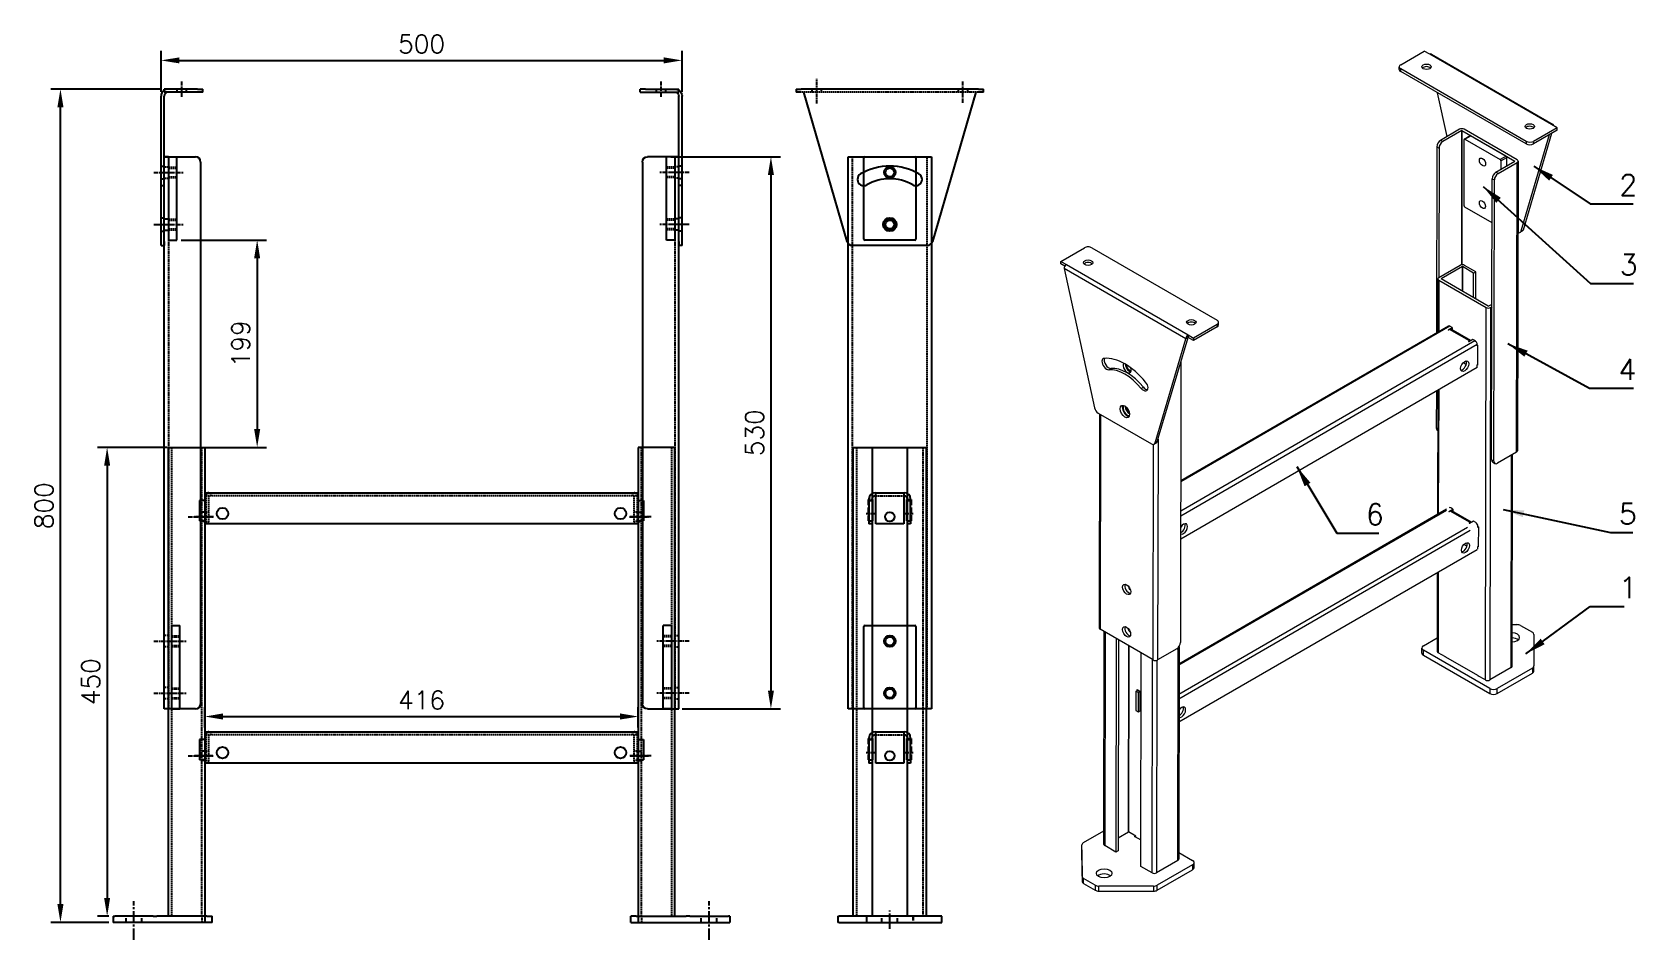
# Model space of a CAD drawing. Extents: x 130 to 1669, y 749 to 1621.
import ezdxf

# ---------------------------------------------------------------- set-up
doc = ezdxf.new("R2010")
doc.units = 0
doc.header["$LTSCALE"] = 0.2
doc.linetypes.add('Aslijn', pattern=[28.575, 19.05, -3.175, 3.175, -3.175])
doc.linetypes.add('Streeplijn', pattern=[10, 7, -3])
doc.layers.get('0').update_dxf_attribs({"linetype": 'CONTINUOUS'})
doc.layers.get('Defpoints').update_dxf_attribs({"linetype": 'CONTINUOUS'})
for name, color, linetype in [('70VOL', 5, 'CONTINUOUS'), ('draadlat', 212, 'CONTINUOUS'), ('dwarsprofiel', 42, 'CONTINUOUS'), ('pootbeen', 75, 'CONTINUOUS'), ('scharnierplaat', 232, 'CONTINUOUS'), ('schuif', 180, 'CONTINUOUS')]:
    doc.layers.add(name, color=color, linetype=linetype)
doc.layers.add('Visible (ISO)', color=7, linetype='CONTINUOUS', lineweight=5)
doc.layers.add('Visible Narrow (ISO)', color=7, linetype='CONTINUOUS', lineweight=5)
doc.styles.add('ROMANS', font='romans.shx')
doc.dimstyles.new('1_OP_07$0', dxfattribs={"dimscale": 7, "dimtxt": 2.5, "dimasz": 2.5, "dimexe": 1.3, "dimexo": 0.6, "dimgap": 1, "dimtad": 1, "dimdec": 1, "dimdsep": 46, "dimtxsty": 'ROMANS', "dimcen": -1.5, "dimclrd": 150, "dimclre": 150, "dimclrt": 5, "dimadec": 0, "dimazin": 0, "dimtfac": 1, "dimtdec": 1, "dimtmove": 0, "dimatfit": 3, "dimfxl": 0, "dimtolj": 1, "dimtzin": 0, "dimarcsym": 0})
doc.dimstyles.new('1_OP_08$7', dxfattribs={"dimscale": 8, "dimtxt": 2.5, "dimasz": 2.5, "dimexe": 1.3, "dimexo": 0.6, "dimgap": 1, "dimtad": 1, "dimdec": 1, "dimdsep": 46, "dimtxsty": 'ROMANS', "dimcen": -1.5, "dimclrd": 150, "dimclre": 150, "dimclrt": 5, "dimadec": 0, "dimazin": 0, "dimtfac": 1, "dimtdec": 1, "dimtmove": 0, "dimatfit": 3, "dimfxl": 0, "dimtolj": 1, "dimtzin": 0, "dimarcsym": 0})

# ---------------------------------------------------------------- blocks, each defined once
blk = doc.blocks.new('A$C4EBF2C44')
at = {"linetype": 'Aslijn'}
for p, q in [((20, 136.3), (20, 159.8)), ((160, 136.9), (160, 157.4))]:
    blk.add_line(p, q, dxfattribs=at)
for p, q in [((0, 150), (5, 150)), ((0, 150), (0, 147)), ((5, 147), (0, 147)), ((175, 150), (5, 150)), ((49, 3.6), (7.5, 147)), ((172.5, 147), (131, 3.6)), ((172.5, 147), (172.5, 147)), ((175, 150), (180, 150)), ((180, 147), (175, 147)), ((180, 147), (180, 150)), ((126.2, 0), (53.8, 0))]:
    blk.add_line(p, q)
at = {"linetype": 'Streeplijn'}
blk.add_line((175, 147), (5, 147), dxfattribs=at)
at = {"linetype": 'Streeplijn', "ltscale": 3.628447}
for p, q in [((15.5, 147), (15.5, 150)), ((24.5, 147), (24.5, 150)), ((155.5, 150), (155.5, 147)), ((164.5, 150), (164.5, 147))]:
    blk.add_line(p, q, dxfattribs=at)
blk.add_circle((90, 20), 6.5)
for centre, radius, start, end in [((65, 63.3), 6, 120, 300), ((90, 20), 56, 60, 120), ((90, 20), 44, 60, 120), ((115, 63.3), 6, 240, 60), ((53.8, 5), 5, 196.1254, 270), ((126.2, 5), 5, 270, 343.8746)]:
    blk.add_arc(centre, radius, start, end)
blk = doc.blocks.new('90040530A')
for p, q in [((13, 530), (9, 530)), ((9, 0), (9, 530)), ((9, 530), (39, 530)), ((44, 525), (44, 5)), ((13, 0), (9, 0)), ((39, 0), (13, 0))]:
    blk.add_line(p, q)
at = {"linetype": 'Streeplijn'}
blk.add_line((13, 530), (13, 0), dxfattribs=at)
at = {"linetype": 'Aslijn', "ltscale": 1.142718}
for p, q in [((-1, 515), (18.6, 515)), ((-1, 465), (18.6, 465)), ((-1, 65), (18.6, 65)), ((-1, 15), (18.6, 15))]:
    blk.add_line(p, q, dxfattribs=at)
at = {"linetype": 'Streeplijn', "ltscale": 1.142718}
for p, q in [((9, 520.5), (13, 520.5)), ((9, 509.5), (13, 509.5)), ((13, 70.5), (9, 70.5)), ((13, 59.5), (9, 59.5)), ((13, 20.5), (9, 20.5)), ((13, 9.5), (9, 9.5))]:
    blk.add_line(p, q, dxfattribs=at)
at = {"ltscale": 1.142718}
for p, q in [((9, 470.5), (13, 470.5)), ((9, 459.5), (13, 459.5))]:
    blk.add_line(p, q, dxfattribs=at)
for centre, start, end in [((39, 525), 0, 90), ((39, 5), 270, 0)]:
    blk.add_arc(centre, 5, start, end)
blk = doc.blocks.new('pootbeen 450a')
for p, q in [((53, 322.8), (53, 772.8)), ((88, 772.8), (88, 316.8)), ((0, 322.8), (1.5, 322.8)), ((0, 322.8), (0, 316.8)), ((95, 316.8), (0, 316.8)), ((38.5, 322.8), (1.5, 322.8)), ((38.5, 322.8), (42.1, 322.8)), ((90, 322.8), (42.1, 322.8)), ((90, 322.8), (95, 322.8)), ((95, 316.8), (95, 322.8))]:
    blk.add_line(p, q)
at = {"ltscale": 3.870205}
blk.add_line((53, 772.8), (88, 772.8), dxfattribs=at)
at = {"linetype": 'Streeplijn'}
for p, q in [((56, 772.8), (56, 322.8)), ((85, 322.8), (85, 772.8)), ((85, 322.8), (85, 316.8))]:
    blk.add_line(p, q, dxfattribs=at)
at = {"ltscale": 1.142718}
for p, q in [((88, 710.8), (85, 710.8)), ((88, 701.8), (85, 701.8)), ((88, 481.3), (85, 481.3)), ((88, 472.3), (85, 472.3))]:
    blk.add_line(p, q, dxfattribs=at)
at = {"linetype": 'Aslijn', "ltscale": 1.142718}
for p, q in [((96.5, 706.3), (78.1, 706.3)), ((95.6, 476.8), (78.1, 476.8))]:
    blk.add_line(p, q, dxfattribs=at)
at = {"linetype": 'Aslijn', "ltscale": 2.902758}
blk.add_line((20, 300), (20, 337.2), dxfattribs=at)
at = {"linetype": 'Streeplijn', "ltscale": 2.902758}
for p, q in [((12.5, 316.8), (12.5, 322.8)), ((27.5, 316.8), (27.5, 322.8))]:
    blk.add_line(p, q, dxfattribs=at)
blk = doc.blocks.new('90-09-0500A')
for p, q in [((16, 22.5), (11, 22.5)), ((11, 22.5), (11, 3)), ((16, 30), (432, 30)), ((16, 30), (16, 22.5)), ((432, 30), (432, 22.5)), ((432, 22.5), (437, 22.5)), ((437, 22.5), (437, 3)), ((16, 3), (11, 3)), ((16, 3), (16, 0)), ((432, 0), (16, 0)), ((432, 3), (432, 0)), ((432, 3), (437, 3))]:
    blk.add_line(p, q)
at = {"linetype": 'Streeplijn'}
for p, q in [((432, 27), (16, 27)), ((17, 27), (17, 0)), ((20, 0), (20, 27)), ((21.5, 30), (21.5, 27)), ((426.5, 30), (426.5, 27)), ((428, 0), (428, 27)), ((431, 27), (431, 0)), ((17, 11.5), (20, 11.5)), ((17, 2.5), (20, 2.5)), ((431, 11.5), (428, 11.5)), ((431, 2.5), (428, 2.5))]:
    blk.add_line(p, q, dxfattribs=at)
at = {"linetype": 'Aslijn'}
for p, q in [((0, 7), (24, 7)), ((444.3, 7), (424, 7))]:
    blk.add_line(p, q, dxfattribs=at)
for centre in [(33, 10), (415, 10), (415, 10)]:
    blk.add_circle(centre, 5.5)
at = {"linetype": 'Streeplijn'}
for centre, start, end in [((20, 27), 90, 180), ((428, 27), 0, 90)]:
    blk.add_arc(centre, 3, start, end, dxfattribs=at)
blk = doc.blocks.new('A$C334307B7')
at = {"ltscale": 3.59389}
for p, q in [((0, 1), (0, 79)), ((50, 79), (50, 1))]:
    blk.add_line(p, q, dxfattribs=at)
blk.add_line((1, 80), (49, 80))
at = {"ltscale": 3.572625}
blk.add_line((49, 0), (1, 0), dxfattribs=at)
for centre in [(25, 65), (25, 15)]:
    blk.add_circle(centre, 4.25)
at = {"ltscale": 0.598278}
for centre, start, end in [((1, 79), 90, 180), ((49, 79), 0, 90), ((1, 1), 180, 270), ((49, 1), 270, 0)]:
    blk.add_arc(centre, 1, start, end, dxfattribs=at)
at = {"color": 3}
for centre in [(25, 65), (25, 15)]:
    blk.add_arc(centre, 5, 180, 90, dxfattribs=at)
blk = doc.blocks.new('pootbeen 450B')
for p, q in [((15, 312.1), (15, 762.1)), ((33, 762.1), (33, 312.1)), ((67, 312.1), (67, 762.1)), ((85, 762.1), (85, 312.1)), ((33, 712.1), (33.5, 712.1)), ((33.5, 712.1), (33.5, 691.6)), ((66.5, 691.6), (66.5, 712.1)), ((66.5, 712.1), (67, 712.1)), ((33.5, 691.6), (33, 691.6)), ((67, 691.6), (66.5, 691.6)), ((33, 482.6), (33.5, 482.6)), ((33.5, 482.6), (33.5, 462.1)), ((66.5, 462.1), (66.5, 482.6)), ((66.5, 482.6), (67, 482.6)), ((33.5, 462.1), (33, 462.1)), ((67, 462.1), (66.5, 462.1)), ((0, 312.1), (1.5, 312.1)), ((0, 312.1), (0, 306.1)), ((100, 312.1), (1.5, 312.1)), ((100, 306.1), (100, 312.1)), ((1.5, 306.1), (0, 306.1)), ((1.5, 306.1), (100, 306.1))]:
    blk.add_line(p, q)
at = {"ltscale": 3.655324}
blk.add_line((15, 762.1), (85, 762.1), dxfattribs=at)
at = {"linetype": 'Streeplijn'}
for p, q in [((18, 762.1), (18, 312.1)), ((82, 312.1), (82, 762.1))]:
    blk.add_line(p, q, dxfattribs=at)
at = {"linetype": 'Streeplijn', "ltscale": 3.789711}
for p, q in [((29.5, 691.6), (29.5, 712.1)), ((70.5, 712.1), (70.5, 691.6)), ((29.5, 462.1), (29.5, 482.6)), ((70.5, 482.6), (70.5, 462.1))]:
    blk.add_line(p, q, dxfattribs=at)
at = {"linetype": 'Streeplijn', "ltscale": 1.333188}
for p, q in [((29.5, 712.1), (33, 712.1)), ((67, 712.1), (70.5, 712.1)), ((29.5, 482.6), (33, 482.6)), ((67, 482.6), (70.5, 482.6))]:
    blk.add_line(p, q, dxfattribs=at)
at = {"linetype": 'Streeplijn', "ltscale": 0.19037}
for p, q in [((30, 691.6), (29.5, 691.6)), ((70.5, 691.6), (70, 691.6)), ((30, 462.1), (29.5, 462.1)), ((70.5, 462.1), (70, 462.1))]:
    blk.add_line(p, q, dxfattribs=at)
at = {"linetype": 'Streeplijn', "ltscale": 1.142718}
for p, q in [((30, 691.6), (33, 691.6)), ((67, 691.6), (70, 691.6)), ((30, 462.1), (33, 462.1)), ((67, 462.1), (70, 462.1))]:
    blk.add_line(p, q, dxfattribs=at)
at = {"linetype": 'Streeplijn', "ltscale": 2.902758}
for p, q in [((27.5, 312.1), (27.5, 306.1)), ((28, 306.1), (28, 312.1)), ((42.5, 306.1), (42.5, 312.1)), ((57.5, 306.1), (57.5, 312.1)), ((72, 312.1), (72, 306.1)), ((72.5, 312.1), (72.5, 306.1))]:
    blk.add_line(p, q, dxfattribs=at)
at = {"linetype": 'Aslijn', "ltscale": 2.902758}
blk.add_line((50, 300), (50, 317.6), dxfattribs=at)
at = {"ltscale": 3.419731}
blk.add_circle((50, 695.6), 4.5, dxfattribs=at)
blk.add_circle((50, 466.1), 4.5)
at = {"ltscale": 0.000498378}
for centre, start, end in [((33, 712.6), 90, 180), ((67, 712.6), 0, 90), ((33, 486.1), 90, 180), ((67, 483.1), 0, 90)]:
    blk.add_arc(centre, 0.001, start, end, dxfattribs=at)
blk = doc.blocks.new('A$C72246AC3')
at = {"ltscale": 3.620644}
blk.add_line((4.2, 80), (4.2, 0), dxfattribs=at)
at = {"ltscale": 3.870343}
for p, q in [((4.2, 80), (12.2, 80)), ((4.2, 0), (12.2, 0))]:
    blk.add_line(p, q, dxfattribs=at)
at = {"ltscale": 3.59389}
blk.add_line((12.2, 0), (12.2, 80), dxfattribs=at)
at = {"linetype": 'Aslijn'}
for p, q in [((0, 65), (18.4, 65)), ((0, 15), (18.4, 15))]:
    blk.add_line(p, q, dxfattribs=at)
at = {"linetype": 'Streeplijn'}
for p, q in [((4.2, 70), (12.2, 70)), ((4.2, 69.2), (12.2, 69.2)), ((4.2, 60.7), (12.2, 60.7)), ((4.2, 60), (12.2, 60)), ((4.2, 20), (12.2, 20)), ((4.2, 19.2), (12.2, 19.2)), ((4.2, 10.7), (12.2, 10.7)), ((4.2, 10), (12.2, 10))]:
    blk.add_line(p, q, dxfattribs=at)
blk = doc.blocks.new('A$C764925F4')
at = {"linetype": 'Aslijn'}
for p, q in [((24.4, 142.6), (24.4, 157.4)), ((0, 20), (14.2, 20))]:
    blk.add_line(p, q, dxfattribs=at)
for p, q in [((4.4, 3.6), (4.4, 143.1)), ((7.4, 147), (7.4, 150)), ((39.4, 150), (7.4, 150)), ((39.4, 147), (7.4, 147)), ((7.4, 3.6), (7.4, 143.1)), ((39.4, 150), (44.4, 150)), ((44.4, 147), (39.4, 147)), ((44.4, 147), (44.4, 150)), ((4.4, 0), (4.4, 3.6)), ((4.4, 0), (7.4, 0)), ((7.4, 3.6), (7.4, 0))]:
    blk.add_line(p, q)
at = {"linetype": 'Streeplijn', "ltscale": 3.628447}
for p, q in [((19.9, 147), (19.9, 150)), ((28.9, 147), (28.9, 150)), ((4.4, 76), (7.4, 76)), ((4.4, 64), (7.4, 64)), ((4.4, 57.3), (7.4, 57.3)), ((4.4, 26.5), (7.4, 26.5)), ((4.4, 13.5), (7.4, 13.5))]:
    blk.add_line(p, q, dxfattribs=at)
for radius, start in [(6.9, 124.4174), (3.9, 90)]:
    blk.add_arc((11.3, 143.1), radius, start, 180)
at = {"linetype": 'Streeplijn'}
blk.add_arc((11.3, 143.1), 6.9, 90, 124.4174, dxfattribs=at)
blk = doc.blocks.new('A$C03F00B1E')
at = {"ltscale": 3.628286}
for p, q in [((2.6, 24), (2.6, 0)), ((5.6, 24), (5.6, 0)), ((39.6, 0), (39.6, 24)), ((42.6, 3), (42.6, 24))]:
    blk.add_line(p, q, dxfattribs=at)
for p, q in [((2.6, 22.5), (5.6, 22.5)), ((39.6, 22.5), (42.6, 22.5)), ((2.6, 3), (5.6, 3)), ((39.6, 3), (42.6, 3))]:
    blk.add_line(p, q)
at = {"ltscale": 3.732117}
for p, q in [((8.6, 30), (36.6, 30)), ((36.1, 0), (9.1, 0))]:
    blk.add_line(p, q, dxfattribs=at)
at = {"ltscale": 1.142337}
for p, q in [((8.6, 27), (9.1, 27)), ((36.1, 27), (36.6, 27))]:
    blk.add_line(p, q, dxfattribs=at)
at = {"ltscale": 3.731979}
for p, q in [((9.1, 0), (9.1, 30)), ((36.1, 30), (36.1, 0))]:
    blk.add_line(p, q, dxfattribs=at)
at = {"linetype": 'Streeplijn'}
blk.add_line((9.1, 27), (36.1, 27), dxfattribs=at)
at = {"ltscale": 0.19037}
blk.add_line((36.1, 30), (36.6, 30), dxfattribs=at)
at = {"linetype": 'Aslijn'}
for p, q in [((0, 10), (7.9, 10)), ((37, 10), (44.9, 10))]:
    blk.add_line(p, q, dxfattribs=at)
at = {"ltscale": 1.142718}
for p, q in [((5.6, 0), (2.6, 0)), ((42.6, 0), (39.6, 0)), ((42.6, 3), (42.6, 0))]:
    blk.add_line(p, q, dxfattribs=at)
blk.add_circle((22.6, 7), 4.5)
at = {"ltscale": 3.628286}
for centre, radius, start, end in [((8.6, 24), 6, 90, 180), ((8.6, 24), 3, 90, 180), ((36.6, 24), 6, 0, 90), ((36.6, 24), 3, 0, 90)]:
    blk.add_arc(centre, radius, start, end, dxfattribs=at)
blk = doc.blocks.new('90040530B')
for p, q in [((-1, 0), (-1, 530)), ((79, 530), (79, 0)), ((79, 0), (-1, 0))]:
    blk.add_line(p, q)
at = {"ltscale": 3.666539}
blk.add_line((-1, 530), (79, 530), dxfattribs=at)
at = {"linetype": 'Streeplijn'}
for p, q in [((3, 530), (3, 0)), ((75, 0), (75, 530))]:
    blk.add_line(p, q, dxfattribs=at)
for centre in [(39, 515), (39, 465), (39, 65), (39, 15)]:
    blk.add_circle(centre, 5.5)
blk = doc.blocks.new('*D18')
at = {"layer": '70VOL', "color": 150, "lineweight": -2}
for p, q in [((253.9, 1565.8), (148.4, 1565.8)), ((157.5, 783.3), (157.5, 1548.3)), ((203.9, 765.8), (148.4, 765.8))]:
    blk.add_line(p, q, dxfattribs=at)
at = {"layer": '70VOL', "color": 150}
for points in [[(154.6, 1548.3), (160.4, 1548.3), (157.5, 1565.8)], [(154.6, 783.3), (160.4, 783.3), (157.5, 765.8)]]:
    blk.add_solid(points, dxfattribs=at)
at = {"layer": 'Defpoints', "color": 0}
for p in [(157.5, 1565.8), (258.1, 1565.8), (208.1, 765.8)]:
    blk.add_point(p, dxfattribs=at)
at = {"layer": '70VOL', "color": 5, "insert": (141.7, 1165.8), "char_height": 17.5, "attachment_point": 5, "rotation": 90, "style": 'ROMANS'}
blk.add_mtext('\\A1;800', dxfattribs=at)
blk = doc.blocks.new('*D19')
at = {"layer": '70VOL', "color": 150, "lineweight": -2}
for p, q in [((743.3, 1500.8), (848.5, 1500.8)), ((839.4, 1483.3), (839.4, 988.3)), ((754.3, 970.8), (848.5, 970.8))]:
    blk.add_line(p, q, dxfattribs=at)
at = {"layer": '70VOL', "color": 150}
for points in [[(836.5, 1483.3), (842.3, 1483.3), (839.4, 1500.8)], [(836.5, 988.3), (842.3, 988.3), (839.4, 970.8)]]:
    blk.add_solid(points, dxfattribs=at)
at = {"layer": 'Defpoints', "color": 0}
for p in [(739.1, 1500.8), (750.1, 970.8), (839.4, 970.8)]:
    blk.add_point(p, dxfattribs=at)
at = {"layer": '70VOL', "color": 5, "insert": (823.7, 1235.8), "char_height": 17.5, "attachment_point": 5, "rotation": 90, "style": 'ROMANS'}
blk.add_mtext('\\A1;530', dxfattribs=at)
blk = doc.blocks.new('*D20')
at = {"layer": '70VOL', "color": 150, "lineweight": -2}
for p, q in [((273.3, 1420.8), (355.4, 1420.8)), ((346.3, 1403.3), (346.3, 1239.3)), ((265.3, 1221.8), (355.4, 1221.8))]:
    blk.add_line(p, q, dxfattribs=at)
at = {"layer": '70VOL', "color": 150}
for points in [[(343.4, 1403.3), (349.2, 1403.3), (346.3, 1420.8)], [(343.4, 1239.3), (349.2, 1239.3), (346.3, 1221.8)]]:
    blk.add_solid(points, dxfattribs=at)
at = {"layer": 'Defpoints', "color": 0}
for p in [(269.1, 1420.8), (261.1, 1221.8), (346.3, 1221.8)]:
    blk.add_point(p, dxfattribs=at)
at = {"layer": '70VOL', "color": 5, "insert": (330.5, 1321.3), "char_height": 17.5, "attachment_point": 5, "rotation": 90, "style": 'ROMANS'}
blk.add_mtext('\\A1;199', dxfattribs=at)
blk = doc.blocks.new('*D21')
at = {"layer": '70VOL', "color": 150, "lineweight": -2}
for p, q in [((259.9, 1221.8), (193.2, 1221.8)), ((202.3, 1204.3), (202.3, 789.3)), ((203.9, 771.8), (193.2, 771.8))]:
    blk.add_line(p, q, dxfattribs=at)
at = {"layer": '70VOL', "color": 150}
for points in [[(199.4, 1204.3), (205.2, 1204.3), (202.3, 1221.8)], [(199.4, 789.3), (205.2, 789.3), (202.3, 771.8)]]:
    blk.add_solid(points, dxfattribs=at)
at = {"layer": 'Defpoints', "color": 0}
for p in [(264.1, 1221.8), (202.3, 771.8), (208.1, 771.8)]:
    blk.add_point(p, dxfattribs=at)
at = {"layer": '70VOL', "color": 5, "insert": (186.6, 996.8), "char_height": 17.5, "attachment_point": 5, "rotation": 90, "style": 'ROMANS'}
blk.add_mtext('\\A1;450', dxfattribs=at)
blk = doc.blocks.new('*D23')
at = {"layer": '70VOL', "color": 150, "lineweight": -2}
for p, q in [((254.1, 1563.1), (254.1, 1602.4)), ((754.1, 1563.1), (754.1, 1602.4)), ((271.6, 1593.3), (736.6, 1593.3))]:
    blk.add_line(p, q, dxfattribs=at)
at = {"layer": '70VOL', "color": 150}
for points in [[(271.6, 1596.2), (271.6, 1590.4), (254.1, 1593.3)], [(736.6, 1596.2), (736.6, 1590.4), (754.1, 1593.3)]]:
    blk.add_solid(points, dxfattribs=at)
at = {"layer": 'Defpoints', "color": 0}
for p in [(754.1, 1593.3), (254.1, 1558.9), (754.1, 1558.9)]:
    blk.add_point(p, dxfattribs=at)
at = {"layer": '70VOL', "color": 5, "insert": (504.1, 1609), "char_height": 17.5, "attachment_point": 5, "style": 'ROMANS'}
blk.add_mtext('\\A1;500', dxfattribs=at)
blk = doc.blocks.new('*D24')
at = {"layer": '70VOL', "color": 150, "lineweight": -2}
for p, q in [((296.1, 953), (296.1, 972.5)), ((712.1, 953), (712.1, 972.5)), ((313.6, 963.4), (694.6, 963.4))]:
    blk.add_line(p, q, dxfattribs=at)
at = {"layer": '70VOL', "color": 150}
for points in [[(313.6, 966.4), (313.6, 960.5), (296.1, 963.4)], [(694.6, 966.4), (694.6, 960.5), (712.1, 963.4)]]:
    blk.add_solid(points, dxfattribs=at)
at = {"layer": 'Defpoints', "color": 0}
for p in [(712.1, 963.4), (296.1, 948.8), (712.1, 948.8)]:
    blk.add_point(p, dxfattribs=at)
at = {"layer": '70VOL', "color": 5, "insert": (504.1, 979.2), "char_height": 17.5, "attachment_point": 5, "style": 'ROMANS'}
blk.add_mtext('\\A1;416', dxfattribs=at)

msp = doc.modelspace()

# ---------------------------------------------------------------- linework, layer by layer
at = {"layer": 'Visible (ISO)'}
for p, q in [((1443.87, 1589.17), (1466.46, 1602.25)), ((1471.77, 1599.19), (1466.46, 1602.25)), ((1442.41, 1584.69), (1442.41, 1587.13)), ((1564.24, 1515.59), (1443.88, 1585.08)), ((1471.78, 1599.19), (1471.77, 1599.19)), ((1471.78, 1599.19), (1471.78, 1599.19)), ((1473.27, 1599.34), (1590.1, 1531.89)), ((1564.24, 1513.14), (1443.87, 1582.64)), ((1488.46, 1520.23), (1479.31, 1562.18)), ((1500.4, 1527.14), (1482.04, 1516.51)), ((1502.52, 1525.91), (1484.16, 1515.29)), ((1502.52, 1525.91), (1553.5, 1496.48)), ((1555.62, 1497.71), (1504.64, 1527.14)), ((1588.53, 1523.12), (1561.23, 1430.46)), ((1593.91, 1528.67), (1571.31, 1515.59)), ((1593.9, 1526.22), (1571.31, 1513.14)), ((1588.6, 1531.74), (1588.6, 1531.74)), ((1593.91, 1528.67), (1588.6, 1531.74)), ((1588.6, 1531.74), (1588.6, 1531.74)), ((1588.6, 1531.74), (1588.6, 1531.74)), ((1590.71, 1530.52), (1590.71, 1530.52)), ((1590.71, 1530.52), (1590.71, 1530.52)), ((1593.9, 1526.22), (1593.91, 1528.67)), ((1478.5, 1510.39), (1478.3, 1331.78)), ((1480.62, 1509.16), (1480.49, 1384.68)), ((1504.59, 1453.69), (1504.66, 1517.33)), ((1504.87, 1517.79), (1510.52, 1521.06)), ((1505.37, 1517.74), (1539.35, 1498.12)), ((1545, 1501.39), (1511.02, 1521.01)), ((1586.42, 1521.89), (1559.11, 1429.24)), ((1535.14, 1485.85), (1553.5, 1496.48)), ((1537.26, 1484.63), (1555.62, 1495.26)), ((1540.06, 1496.89), (1540.05, 1488.7)), ((1545.7, 1491.97), (1545.71, 1500.16)), ((1556.5, 1496.48), (1555.97, 1218.43)), ((1531.08, 1209.84), (1531.6, 1479.73)), ((1533.21, 1208.61), (1533.73, 1478.5)), ((1531.55, 1437.3), (1505.29, 1452.46)), ((1560.34, 1429.23), (1558.22, 1428.01)), ((1117.6, 1397.87), (1117.61, 1400.32)), ((1117.61, 1400.32), (1140.2, 1413.4)), ((1117.61, 1400.32), (1122.92, 1397.25)), ((1147.28, 1413.4), (1267.64, 1343.91)), ((1121.42, 1395.67), (1117.6, 1397.87)), ((1120.79, 1393.58), (1150.02, 1259.63)), ((1122.92, 1397.25), (1122.92, 1397.25)), ((1122.92, 1397.25), (1122.92, 1397.25)), ((1122.92, 1397.25), (1122.92, 1397.25)), ((1500.97, 1396.53), (1480.49, 1384.68)), ((1503.09, 1395.31), (1482.61, 1383.45)), ((1513.71, 1389.18), (1503.09, 1395.31)), ((1515.83, 1390.4), (1505.21, 1396.53)), ((1513.69, 1365.51), (1513.71, 1389.18)), ((1513.71, 1389.18), (1515.83, 1390.4)), ((1515.8, 1364.29), (1515.83, 1390.4)), ((1479.61, 1383.46), (1479.56, 1332.51)), ((1480.49, 1382.23), (1525.81, 1356.07)), ((1527.92, 1357.29), (1482.61, 1383.45)), ((1527.93, 1357.29), (1531.47, 1359.34)), ((1530.05, 1356.07), (1531.46, 1356.89)), ((1267.65, 1339.82), (1245.05, 1326.74)), ((1269.1, 1339.41), (1269.11, 1341.86)), ((1208.14, 1226.08), (1237.62, 1326.13)), ((1210.25, 1227.3), (1239.74, 1327.36)), ((1489.57, 1338.3), (1232.76, 1189.65)), ((1239.74, 1327.36), (1237.62, 1326.13)), ((1239.74, 1329.81), (1239.74, 1327.36)), ((1239.74, 1327.36), (1239.74, 1329.81)), ((1239.74, 1327.36), (1239.74, 1329.81)), ((1239.74, 1329.81), (1239.74, 1329.81)), ((1239.74, 1329.81), (1245.05, 1326.74)), ((1239.74, 1329.81), (1239.74, 1329.81)), ((1245.05, 1324.29), (1239.74, 1327.36)), ((1239.74, 1327.36), (1239.74, 1327.36)), ((1239.74, 1327.36), (1239.74, 1327.36)), ((1267.64, 1337.37), (1245.05, 1324.29)), ((1245.05, 1326.74), (1245.05, 1324.29)), ((1489.31, 1334.68), (1493.2, 1336.93)), ((1489.66, 1334.47), (1489.31, 1334.68)), ((1490.72, 1335.09), (1489.66, 1334.47)), ((1493.2, 1336.93), (1491.07, 1338.15)), ((1511.07, 1324.35), (1492.22, 1335.24)), ((1493.2, 1336.93), (1493.19, 1334.68)), ((1508.78, 1323.44), (1509.84, 1324.05)), ((1509.14, 1323.23), (1508.78, 1323.44)), ((1513.02, 1325.48), (1509.14, 1323.23)), ((1515.14, 1324.26), (1513.02, 1325.48)), ((1517.26, 1319.36), (1517.27, 1320.58)), ((1517.62, 1319.56), (1517.26, 1319.36)), ((1517.27, 1320.2), (1517.62, 1319.99)), ((1517.62, 1319.99), (1517.6, 1300.79)), ((1232.89, 1304.11), (1232.37, 1034.47)), ((1517.24, 1298.55), (1232.7, 1133.84)), ((1506.71, 1301.36), (1503.77, 1303.06)), ((1517.24, 1301), (1517.6, 1301.2)), ((1517.6, 1300.79), (1517.24, 1301)), ((1517.24, 1298.55), (1517.24, 1301)), ((1478.24, 1275.97), (1477.98, 1240.5)), ((1479.49, 1276.7), (1479.03, 1157.31)), ((1153.41, 1254.72), (1204.73, 1225.09)), ((1154.82, 1253.91), (1154.37, 1048.38)), ((1479.23, 1238.08), (1479.01, 1238.21)), ((1207.24, 1224.84), (1209.36, 1226.07)), ((1555.09, 1217.2), (1536.73, 1206.58)), ((1532.11, 1207.55), (1534.24, 1206.33)), ((1550.68, 1011.58), (1551.01, 1214.84)), ((1487.72, 1162.34), (1230.98, 1013.73)), ((1490.04, 1160.21), (1493.92, 1162.46)), ((1490.39, 1160), (1490.04, 1160.21)), ((1491.45, 1160.62), (1490.39, 1160)), ((1493.92, 1162.46), (1491.8, 1163.68)), ((1511.8, 1149.88), (1492.95, 1160.77)), ((1493.92, 1162.46), (1493.92, 1160.21)), ((1509.51, 1148.97), (1510.57, 1149.58)), ((1509.86, 1148.76), (1509.51, 1148.97)), ((1513.75, 1151.01), (1509.86, 1148.76)), ((1515.87, 1149.79), (1513.75, 1151.01)), ((1517.99, 1144.89), (1517.99, 1146.11)), ((1517.99, 1145.73), (1518.35, 1145.52)), ((1518.35, 1145.09), (1517.99, 1144.89)), ((1518.35, 1145.52), (1518.33, 1126.32)), ((1517.07, 1123.56), (1230.92, 957.92)), ((1507.44, 1126.89), (1504.5, 1128.59)), ((1517.97, 1126.53), (1518.33, 1126.73)), ((1518.33, 1126.32), (1517.97, 1126.53)), ((1517.97, 1124.08), (1517.97, 1126.53)), ((1478.97, 1101.5), (1478.88, 1025.89)), ((1206.23, 1017.72), (1155.25, 1047.15)), ((1550.72, 1051.64), (1555.41, 1051.64)), ((1558.95, 1050.79), (1570.18, 1044.31)), ((1158.98, 840.72), (1159.32, 1044.81)), ((1170.82, 1038.17), (1170.48, 833.36)), ((1172.93, 1036.94), (1172.6, 834.58)), ((1465.61, 1031.2), (1478.9, 1038.9)), ((1571.65, 1042.27), (1571.72, 1011.96)), ((1194.55, 819.46), (1194.89, 1024.27)), ((1228.83, 1028.35), (1210.47, 1017.72)), ((1231.11, 1030.63), (1230.77, 826.4)), ((1464.14, 1024.27), (1464.15, 1029.16)), ((1465.61, 1022.22), (1529.33, 985.43)), ((1529.34, 990.32), (1465.62, 1027.11)), ((1486.84, 1020.57), (1479.77, 1024.66)), ((1518.35, 1002.38), (1486.49, 1020.78)), ((1525.08, 998.5), (1518, 1002.59)), ((1549.8, 1010.35), (1529.32, 998.5)), ((1536.4, 985.43), (1570.25, 1005.02)), ((1570.26, 1009.92), (1536.41, 990.32)), ((1571.71, 1007.06), (1571.72, 1011.96)), ((1189.7, 987.6), (1189.68, 969.24)), ((1189.7, 987.6), (1191.82, 988.83)), ((1191.82, 986.37), (1189.7, 987.6)), ((1190.76, 988.21), (1190.76, 989.44)), ((1190.76, 989.44), (1193.59, 987.8)), ((1191.82, 986.37), (1191.8, 968.01)), ((1193.59, 987.4), (1191.82, 986.37)), ((1193.59, 987.8), (1193.57, 968.63)), ((1189.68, 969.24), (1191.8, 968.01)), ((1191.8, 968.01), (1193.57, 969.04)), ((1193.57, 968.63), (1193.21, 968.83)), ((1139.4, 842.38), (1158.99, 853.72)), ((1172.61, 846.87), (1182.46, 852.57)), ((1189.54, 848.48), (1182.46, 852.57)), ((1188.48, 848.28), (1189.18, 848.68)), ((1194.58, 844.75), (1188.48, 848.28)), ((1189.54, 847.66), (1189.54, 848.48)), ((1137.93, 835.44), (1137.94, 840.34)), ((1137.93, 835.44), (1137.94, 840.33)), ((1137.93, 835.44), (1138, 805.13)), ((1138, 810.03), (1137.94, 840.33)), ((1170.48, 833.36), (1159.86, 839.49)), ((1172.6, 834.58), (1170.48, 833.36)), ((1230.78, 832.84), (1244.04, 825.18)), ((1205.17, 813.33), (1194.55, 819.46)), ((1229.89, 825.18), (1209.41, 813.33)), ((1210.19, 796.6), (1244.04, 816.2)), ((1244.04, 821.09), (1210.2, 801.5)), ((1245.5, 818.23), (1245.5, 823.13)), ((1138, 810.03), (1138, 805.13)), ((1150.7, 801.5), (1139.47, 807.98)), ((1139.47, 803.09), (1150.69, 796.6)), ((1206.66, 800.65), (1154.24, 800.65)), ((1154.23, 795.76), (1206.66, 795.76))]:
    msp.add_line(p, q, dxfattribs=at)
msp.add_arc((1239.74, 1327.36), 0.000816, 210.06401, 201.80141, dxfattribs=at)
for centre, major_axis, ratio, start_param, end_param in [((1447.41, 1584.68), (-5, 0.01), 0.5780931, 0, 0.7873319), ((1447.41, 1587.13), (-5, 0.01), 0.5780931, -0.7834645, 0.7873319), ((1468.62, 1584.68), (-4.5, 0.01), 0.5780931, 3.631445, 5.793333), ((1471.77, 1596.74), (1.5, 2.6), 0.5758617, 0, 0.7853982), ((1502.52, 1525.91), (-3, 0), 0.5780931, 3.9289245, 5.4997209), ((1567.74, 1527.45), (-4.5, 0.01), 0.5780931, 3.631445, 5.793333), ((1588.6, 1529.29), (1.5, 2.6), 0.5758617, -0.7853982, 0.7853982), ((1482.03, 1512.43), (2.5, 4.33), 0.5758617, 0.7853982, 2.3561945), ((1484.16, 1511.21), (2.5, 4.33), 0.5758617, 0.7853982, 2.3561945), ((1505.37, 1516.92), (-0.501, 0.865), 0.5780931, -0.7873319, 0.7834645), ((1511.02, 1520.19), (-0.501, 0.865), 0.5780931, -0.7873319, 0), ((1567.77, 1517.64), (-5, 0.01), 0.5780931, 0.7873319, 2.3581282), ((1567.77, 1515.19), (-5, 0.01), 0.5780931, 0.7873319, 2.3581282), ((1539.35, 1497.3), (-0.501, 0.865), 0.5780931, 3.9250571, 5.4958534), ((1545, 1500.57), (-0.501, 0.865), 0.5780931, 3.9250571, 5.4958534), ((1553.5, 1496.48), (-3, 0), 0.5780931, 2.3581282, 3.9289245), ((1535.13, 1481.77), (2.5, 4.33), 0.5758617, 0.7853982, 2.3561945), ((1537.26, 1480.55), (2.5, 4.33), 0.5758617, 0.7853982, 2.3561945), ((1505.3, 1453.28), (-0.501, 0.865), 0.5780931, 0.7834645, 2.3542608), ((1555.71, 1432.33), (-2.5, 4.33), 0.5780931, 2.5565687, 3.6436156), ((1557.83, 1433.56), (-2.5, 4.33), 0.5780931, 3.1415927, 3.6436156), ((1143.74, 1411.36), (-5, 0.01), 0.5780931, 3.9289245, 5.4997209), ((1122.91, 1394.8), (1.5, 2.6), 0.5758617, 0.7853982, 2.3561945), ((1143.77, 1396.64), (-4.5, 0.01), 0.5780931, 3.631445, 5.793333), ((1482.61, 1383.45), (-3, 0), 0.5780931, -0.7834645, 0.7873319), ((1503.09, 1395.31), (-3, 0), 0.5780931, 3.9289245, 5.4997209), ((1527.93, 1357.29), (-3, 0), 0.5780931, 0.7873319, 2.3581282), ((1242.89, 1339.42), (-4.5, 0.01), 0.5780931, 3.631445, 5.793333), ((1264.11, 1341.86), (-5, 0.01), 0.5780931, 2.3581282, 3.9289245), ((1264.1, 1339.42), (-5, 0.01), 0.5780931, 2.3581282, 3.1415927), ((1491.07, 1335.7), (-1.5, 2.6), 0.5780931, -0.7873319, 0), ((1239.74, 1327.36), (1.5, 2.6), 0.5758617, 0.7853982, 2.3561945), ((1490.72, 1332.64), (1.5, 2.6), 0.5758617, 0, 0.7853982), ((1509.84, 1321.6), (1.5, 2.6), 0.5758617, 0.198646, 0.7853982), ((1515.14, 1321.81), (-1.5, 2.6), 0.5780931, 3.9250571, 5.4958534), ((1179.09, 1256.23), (-28.05, 48.47), 0.5780931, -1.3109306, -0.2637331), ((1161.43, 1301.78), (-3.24, 5.15), 0.5622541, -0.3319602, 2.8096325), ((1163.55, 1303), (-3.01, 5.19), 0.5780931, 0.3535412, 2.8778596), ((1179.09, 1256.23), (-22.04, 38.08), 0.5780931, -1.3109306, -0.2637331), ((1181.21, 1257.45), (-22.04, 38.08), 0.5780931, -1.3109306, -0.2637331), ((1181.25, 1298.25), (-2.76, 4.76), 0.5780931, 0.2117148, 4.3841554), ((1183.37, 1299.48), (-2.76, 4.76), 0.5780931, 0.7838336, 2.746438), ((1183.37, 1299.48), (-2.1, 3.62), 0.5780931, 0.7902891, 2.9938805), ((1503.12, 1300.99), (2.75, 4.76), 0.5758617, 3.5391736, 5.8856043), ((1196.83, 1281.34), (-3.51, 4.71), 0.6087355, 1.7674365, 4.9090292), ((1198.95, 1282.57), (-3.01, 5.19), 0.5780931, 1.830662, 2.7809542), ((1181.21, 1257.45), (-3.26, 5.63), 0.5780931, 0.3317813, 2.8098113), ((1181.21, 1257.45), (-2.76, 4.76), 0.5780931, 0.127671, 3.0139216), ((1153.42, 1258.8), (-2.5, 4.33), 0.5780931, 1.0649059, 2.3542608), ((1183.33, 1258.68), (-2.76, 4.76), 0.5780931, 0.6959159, 2.4456767), ((1183.33, 1258.68), (-2.1, 3.62), 0.5780931, 0.7244728, 2.4171199), ((1481.51, 1242.54), (-2.5, -4.33), 0.5758617, 5.4977871, 6.2831853), ((1204.74, 1229.17), (-2.5, 4.33), 0.5780931, 2.3542608, 3.6436156), ((1206.85, 1230.4), (-2.5, 4.33), 0.5780931, 3.1415927, 3.6436156), ((1552.97, 1218.43), (3, 0), 0.5780931, 5.4997209, 6.2831853), ((1534.61, 1211.88), (-2.5, -4.33), 0.5758617, 5.4977871, 6.2831853), ((1536.74, 1210.66), (-2.5, -4.33), 0.5758617, 5.4977871, 7.0685835), ((1491.8, 1161.23), (-1.5, 2.6), 0.5780931, -0.7873319, 0), ((1491.45, 1158.17), (1.5, 2.6), 0.5758617, 0, 0.7853982), ((1235.32, 1143.52), (2.75, 4.76), 0.5758617, 3.1883107, 7.8072636), ((1233.2, 1144.74), (2.75, 4.76), 0.5758617, 3.8009126, 5.8856043), ((1510.57, 1147.13), (1.5, 2.6), 0.5758617, 0.198646, 0.7853982), ((1515.87, 1147.34), (-1.5, 2.6), 0.5780931, 3.9250571, 5.4958534), ((1503.85, 1126.52), (2.75, 4.76), 0.5758617, 3.5391736, 5.8856043), ((1182.92, 1086.7), (2.76, -4.76), 0.5780931, 3.5367473, 5.8880306), ((1185.04, 1087.93), (-2.1, 3.62), 0.5780931, 0.9825373, 2.1590553), ((1157.37, 1048.38), (-3, 0), 0.5780931, 0, 0.7873319), ((1182.87, 1045.9), (2.76, -4.76), 0.5780931, 3.5367473, 5.8880306), ((1184.99, 1047.13), (-2.1, 3.62), 0.5780931, 0.9825373, 2.1590553), ((1555.42, 1048.75), (-5, 0.01), 0.5780931, 3.9289245, 4.7143227), ((1228.84, 1032.43), (-2.5, -4.33), 0.5758617, 0.7853982, 2.3561945), ((1469.15, 1029.16), (-5, 0.01), 0.5780931, -0.7834645, 0.7873319), ((1550.44, 1039.38), (-7.5, 0.01), 0.5780931, 1.6060227, 4.6771626), ((1550.44, 1034.48), (-7.5, 0.01), 0.5780931, 3.7415348, 4.6771626), ((1566.65, 1042.27), (-5, 0.01), 0.5780931, 3.1435264, 3.9289245), ((1208.35, 1018.95), (3, 0), 0.5780931, 3.9289245, 5.4997209), ((1469.14, 1024.26), (-5, 0.01), 0.5780931, 0, 0.7873319), ((1481.88, 1025.89), (-3, 0), 0.5780931, 0, 0.7873319), ((1547.67, 1011.58), (-3, 0), 0.5780931, 2.3581282, 3.1415927), ((1566.71, 1007.06), (-5, 0.01), 0.5780931, 2.3581282, 3.1415927), ((1566.72, 1011.96), (-5, 0.01), 0.5780931, 2.3581282, 3.1435264), ((1527.2, 999.73), (-3, 0), 0.5780931, 0.7873319, 2.3581282), ((1532.86, 987.47), (-5, 0.01), 0.5780931, 0.7873319, 2.3581282), ((1532.87, 992.37), (-5, 0.01), 0.5780931, 0.7873319, 2.3581282), ((1233.54, 967.59), (2.75, 4.76), 0.5758617, 3.1883107, 7.8072636), ((1231.42, 968.82), (2.75, 4.76), 0.5758617, 3.8009126, 5.8856043), ((1142.94, 840.33), (-5, 0.01), 0.5780931, -0.7834645, 0.0019337), ((1161.98, 840.71), (-3, 0), 0.5780931, 0, 0.7873319), ((1227.77, 826.41), (-3, 0), 0.5780931, 2.3581282, 3.1415927), ((1240.5, 823.14), (-5, 0.01), 0.5780931, 2.3581282, 3.9289245), ((1240.5, 818.24), (-5, 0.01), 0.5780931, 2.3581282, 3.1415927), ((1143, 810.03), (-5, 0.01), 0.5780931, 0.0019337, 0.7873319), ((1143, 805.13), (-5, 0.01), 0.5780931, 0.0019337, 0.7873319), ((1154.23, 803.54), (-5, 0.01), 0.5780931, 0.7873319, 1.57273), ((1159.2, 808.02), (-7.5, 0.01), 0.5780931, 3.7415348, 5.6832432), ((1207.29, 814.55), (-3, 0), 0.5780931, 0.7873319, 2.3581282), ((1206.66, 803.54), (-5, 0.01), 0.5780931, 1.57273, 2.3581282), ((1154.23, 798.65), (-5, 0.01), 0.5780931, 0.7873319, 1.57273), ((1206.65, 798.65), (-5, 0.01), 0.5780931, 1.57273, 2.3581282)]:
    msp.add_ellipse(centre, major_axis=major_axis, ratio=ratio, start_param=start_param, end_param=end_param, dxfattribs=at)
for centre, major_axis, ratio in [((1468.62, 1587.13), (-4.5, 0.01), 0.5780931), ((1567.74, 1529.9), (-4.5, 0.01), 0.5780931), ((1522.35, 1495.69), (2.1, -3.62), 0.5780931), ((1522.3, 1454.89), (2.1, -3.62), 0.5780931), ((1143.77, 1399.09), (4.5, -0.01), 0.5780931), ((1242.89, 1341.86), (4.5, -0.01), 0.5780931), ((1505.24, 1299.76), (-2.75, -4.76), 0.5758617), ((1179.09, 1256.23), (-3.26, 5.63), 0.5780931), ((1505.97, 1125.29), (-2.75, -4.76), 0.5758617), ((1180.8, 1085.48), (-2.76, 4.76), 0.5780931), ((1180.75, 1044.68), (-2.76, 4.76), 0.5780931), ((1159.21, 812.92), (-7.5, 0.01), 0.5780931)]:
    msp.add_ellipse(centre, major_axis=major_axis, ratio=ratio, dxfattribs=at)
at = {"layer": 'Visible Narrow (ISO)'}
for p, q in [((1443.87, 1582.64), (1443.88, 1585.08)), ((1588.6, 1531.74), (1471.78, 1599.19)), ((1502.38, 1396.99), (1502.52, 1525.91)), ((1502.52, 1525.91), (1502.38, 1396.99)), ((1478.5, 1510.39), (1480.62, 1509.16)), ((1484.16, 1515.29), (1482.04, 1516.51)), ((1505.37, 1517.74), (1511.02, 1521.01)), ((1564.24, 1515.59), (1564.24, 1513.14)), ((1571.31, 1513.14), (1571.31, 1515.59)), ((1545, 1501.39), (1539.35, 1498.12)), ((1540.06, 1496.89), (1545.71, 1500.16)), ((1553.5, 1496.48), (1553.5, 1496.48)), ((1555.09, 1217.2), (1555.62, 1495.26)), ((1531.6, 1479.73), (1533.73, 1478.5)), ((1537.26, 1484.63), (1535.14, 1485.85)), ((1561.23, 1430.46), (1559.11, 1429.24)), ((1237.62, 1326.13), (1120.79, 1393.58)), ((1122.92, 1397.25), (1239.74, 1329.81)), ((1503.06, 1371.65), (1503.09, 1395.31)), ((1503.09, 1395.31), (1503.07, 1371.65)), ((1480.49, 1382.23), (1480.44, 1333.02)), ((1482.61, 1383.45), (1482.61, 1383.45)), ((1525.08, 998.5), (1525.81, 1356.07)), ((1530.05, 1356.07), (1529.32, 998.5)), ((1267.65, 1339.82), (1267.64, 1337.37)), ((1232.73, 1160.78), (1515.14, 1324.26)), ((1491.07, 1338.15), (1232.76, 1188.63)), ((1509.84, 1324.05), (1490.72, 1335.09)), ((1517.27, 1320.58), (1232.72, 1155.87)), ((1163.55, 1296.31), (1165.67, 1297.54)), ((1194.7, 1278.33), (1196.82, 1279.55)), ((1480.38, 1277.21), (1479.91, 1157.82)), ((1155.7, 1253.4), (1155.25, 1047.15)), ((1479.23, 1239.77), (1477.98, 1240.5)), ((1206.23, 1017.72), (1206.68, 1224.64)), ((1210.25, 1227.3), (1208.14, 1226.08)), ((1210.93, 1229.58), (1210.47, 1017.72)), ((1533.21, 1208.61), (1531.08, 1209.84)), ((1549.8, 1010.35), (1550.14, 1214.34)), ((1487.72, 1161.32), (1230.98, 1012.71)), ((1510.57, 1149.58), (1491.45, 1160.62)), ((1510.65, 1141.86), (1230.94, 979.95)), ((1230.95, 984.86), (1507.83, 1145.13)), ((1479.85, 1102.01), (1479.77, 1024.66)), ((1160.2, 1044.3), (1159.86, 839.49)), ((1182.46, 852.57), (1182.77, 1031.27)), ((1182.77, 1031.27), (1182.46, 852.57)), ((1205.17, 813.33), (1205.51, 1018.14)), ((1209.75, 1017.42), (1209.41, 813.33)), ((1229.89, 825.18), (1230.23, 1029.5)), ((1465.61, 1022.22), (1465.62, 1027.11)), ((1570.26, 1009.92), (1570.25, 1005.02)), ((1529.34, 990.32), (1529.33, 985.43)), ((1536.4, 985.43), (1536.41, 990.32)), ((1244.04, 821.09), (1244.04, 816.2)), ((1139.47, 803.09), (1139.47, 807.98)), ((1150.7, 801.5), (1150.69, 796.6)), ((1154.23, 795.76), (1154.24, 800.65)), ((1206.66, 800.65), (1206.66, 795.76)), ((1210.19, 796.6), (1210.2, 801.5))]:
    msp.add_line(p, q, dxfattribs=at)

# ---------------------------------------------------------------- block references
at = {"layer": 'draadlat'}
for name, p in [('A$C72246AC3', (256.88, 1420.75)), ('A$C334307B7', (928.48, 1420.75)), ('A$C72246AC3', (259.88, 970.75)), ('A$C334307B7', (928.48, 970.75))]:
    msp.add_blockref(name, p, dxfattribs=at)
at = {"layer": 'draadlat', "xscale": -1}
for p in [(751.22, 1420.75), (748.22, 970.75)]:
    msp.add_blockref('A$C72246AC3', p, dxfattribs=at)
at = {"layer": 'dwarsprofiel'}
for name, p in [('90-09-0500A', (280.05, 1148.25)), ('A$C03F00B1E', (930.86, 1148.25)), ('90-09-0500A', (280.05, 918.75)), ('A$C03F00B1E', (930.86, 918.75))]:
    msp.add_blockref(name, p, dxfattribs=at)
at = {"layer": 'pootbeen'}
for name, p in [('pootbeen 450a', (208.05, 448.94)), ('pootbeen 450B', (903.48, 459.65))]:
    msp.add_blockref(name, p, dxfattribs=at)
at = {"layer": 'pootbeen', "xscale": -1}
msp.add_blockref('pootbeen 450a', (800.05, 448.94), dxfattribs=at)
at = {"layer": 'scharnierplaat'}
for name, p in [('A$C764925F4', (249.66, 1415.75)), ('A$C4EBF2C44', (863.48, 1415.75))]:
    msp.add_blockref(name, p, dxfattribs=at)
at = {"layer": 'scharnierplaat', "xscale": -1}
msp.add_blockref('A$C764925F4', (758.45, 1415.75), dxfattribs=at)
at = {"layer": 'schuif'}
for name, p in [('90040530A', (248.07, 970.75)), ('90040530B', (914.48, 970.75))]:
    msp.add_blockref(name, p, dxfattribs=at)
at = {"layer": 'schuif', "xscale": -1}
msp.add_blockref('90040530A', (760.03, 970.75), dxfattribs=at)

# ---------------------------------------------------------------- texts
at = {"layer": '70VOL', "color": 5, "char_height": 20, "attachment_point": 7, "style": 'ROMANS'}
for s, insert in [('\\A1;2', (1653.68, 1463.6)), ('\\A1;3', (1654.08, 1387.17)), ('\\A1;4', (1652.88, 1286.52)), ('\\A1;6', (1410.45, 1147.57)), ('\\A1;5', (1653.18, 1148.01)), ('\\A1;1', (1653.52, 1077.14))]:
    msp.add_mtext(s, dxfattribs=dict(at, insert=insert))

# ---------------------------------------------------------------- dimensions: what is measured, and where the dimension line sits
at = {"layer": '70VOL'}
for base, p1, p2, picture, middle in [((754.05, 1593.27), (254.05, 1558.85), (754.05, 1558.85), '*D23', (504.05, 1609.02)), ((712.05, 963.45), (296.05, 948.75), (712.05, 948.75), '*D24', (504.05, 979.2))]:
    dim = msp.add_linear_dim(base=base, p1=p1, p2=p2, dimstyle='1_OP_07$0', dxfattribs=at)
    dim.commit()
    dim.dimension.update_dxf_attribs({"geometry": picture, "text_midpoint": middle})
for base, p1, p2, picture, middle in [((157.48, 1565.75), (208.05, 765.75), (258.05, 1565.75), '*D18', (141.73, 1165.75)), ((839.41, 970.75), (739.05, 1500.75), (750.05, 970.75), '*D19', (823.66, 1235.75)), ((346.28, 1221.75), (269.05, 1420.75), (261.05, 1221.75), '*D20', (330.53, 1321.25)), ((202.31, 771.75), (264.05, 1221.75), (208.05, 771.75), '*D21', (186.56, 996.75))]:
    dim = msp.add_linear_dim(base=base, p1=p1, p2=p2, angle=90, dimstyle='1_OP_07$0', dxfattribs=at)
    dim.commit()
    dim.dimension.update_dxf_attribs({"geometry": picture, "text_midpoint": middle})

# ---------------------------------------------------------------- leaders
at = {"layer": '70VOL', "annotation_type": 0, "has_hookline": 1, "hookline_direction": 0}
for points, text_width in [([(1571.47, 1491.69), (1625.68, 1455.6), (1645.68, 1455.6)], 13.33), ([(1522.91, 1472.39), (1626.08, 1379.17), (1646.08, 1379.17)], 13.33), ([(1546.54, 1321.37), (1624.88, 1278.52), (1644.88, 1278.52)], 14.29), ([(1344.09, 1203.3), (1382.45, 1139.57), (1402.45, 1139.57)], 12.38), ([(1542.22, 1162.23), (1645.18, 1140.01)], 13.33), ([(1563.99, 1023.58), (1625.52, 1069.14), (1645.52, 1069.14)], 4.76)]:
    msp.add_leader(points, dimstyle='1_OP_08$7', override={"dimgap": 1, "dimtad": 1}, dxfattribs=dict(at, text_width=text_width))

doc.saveas('drawing.dxf')
